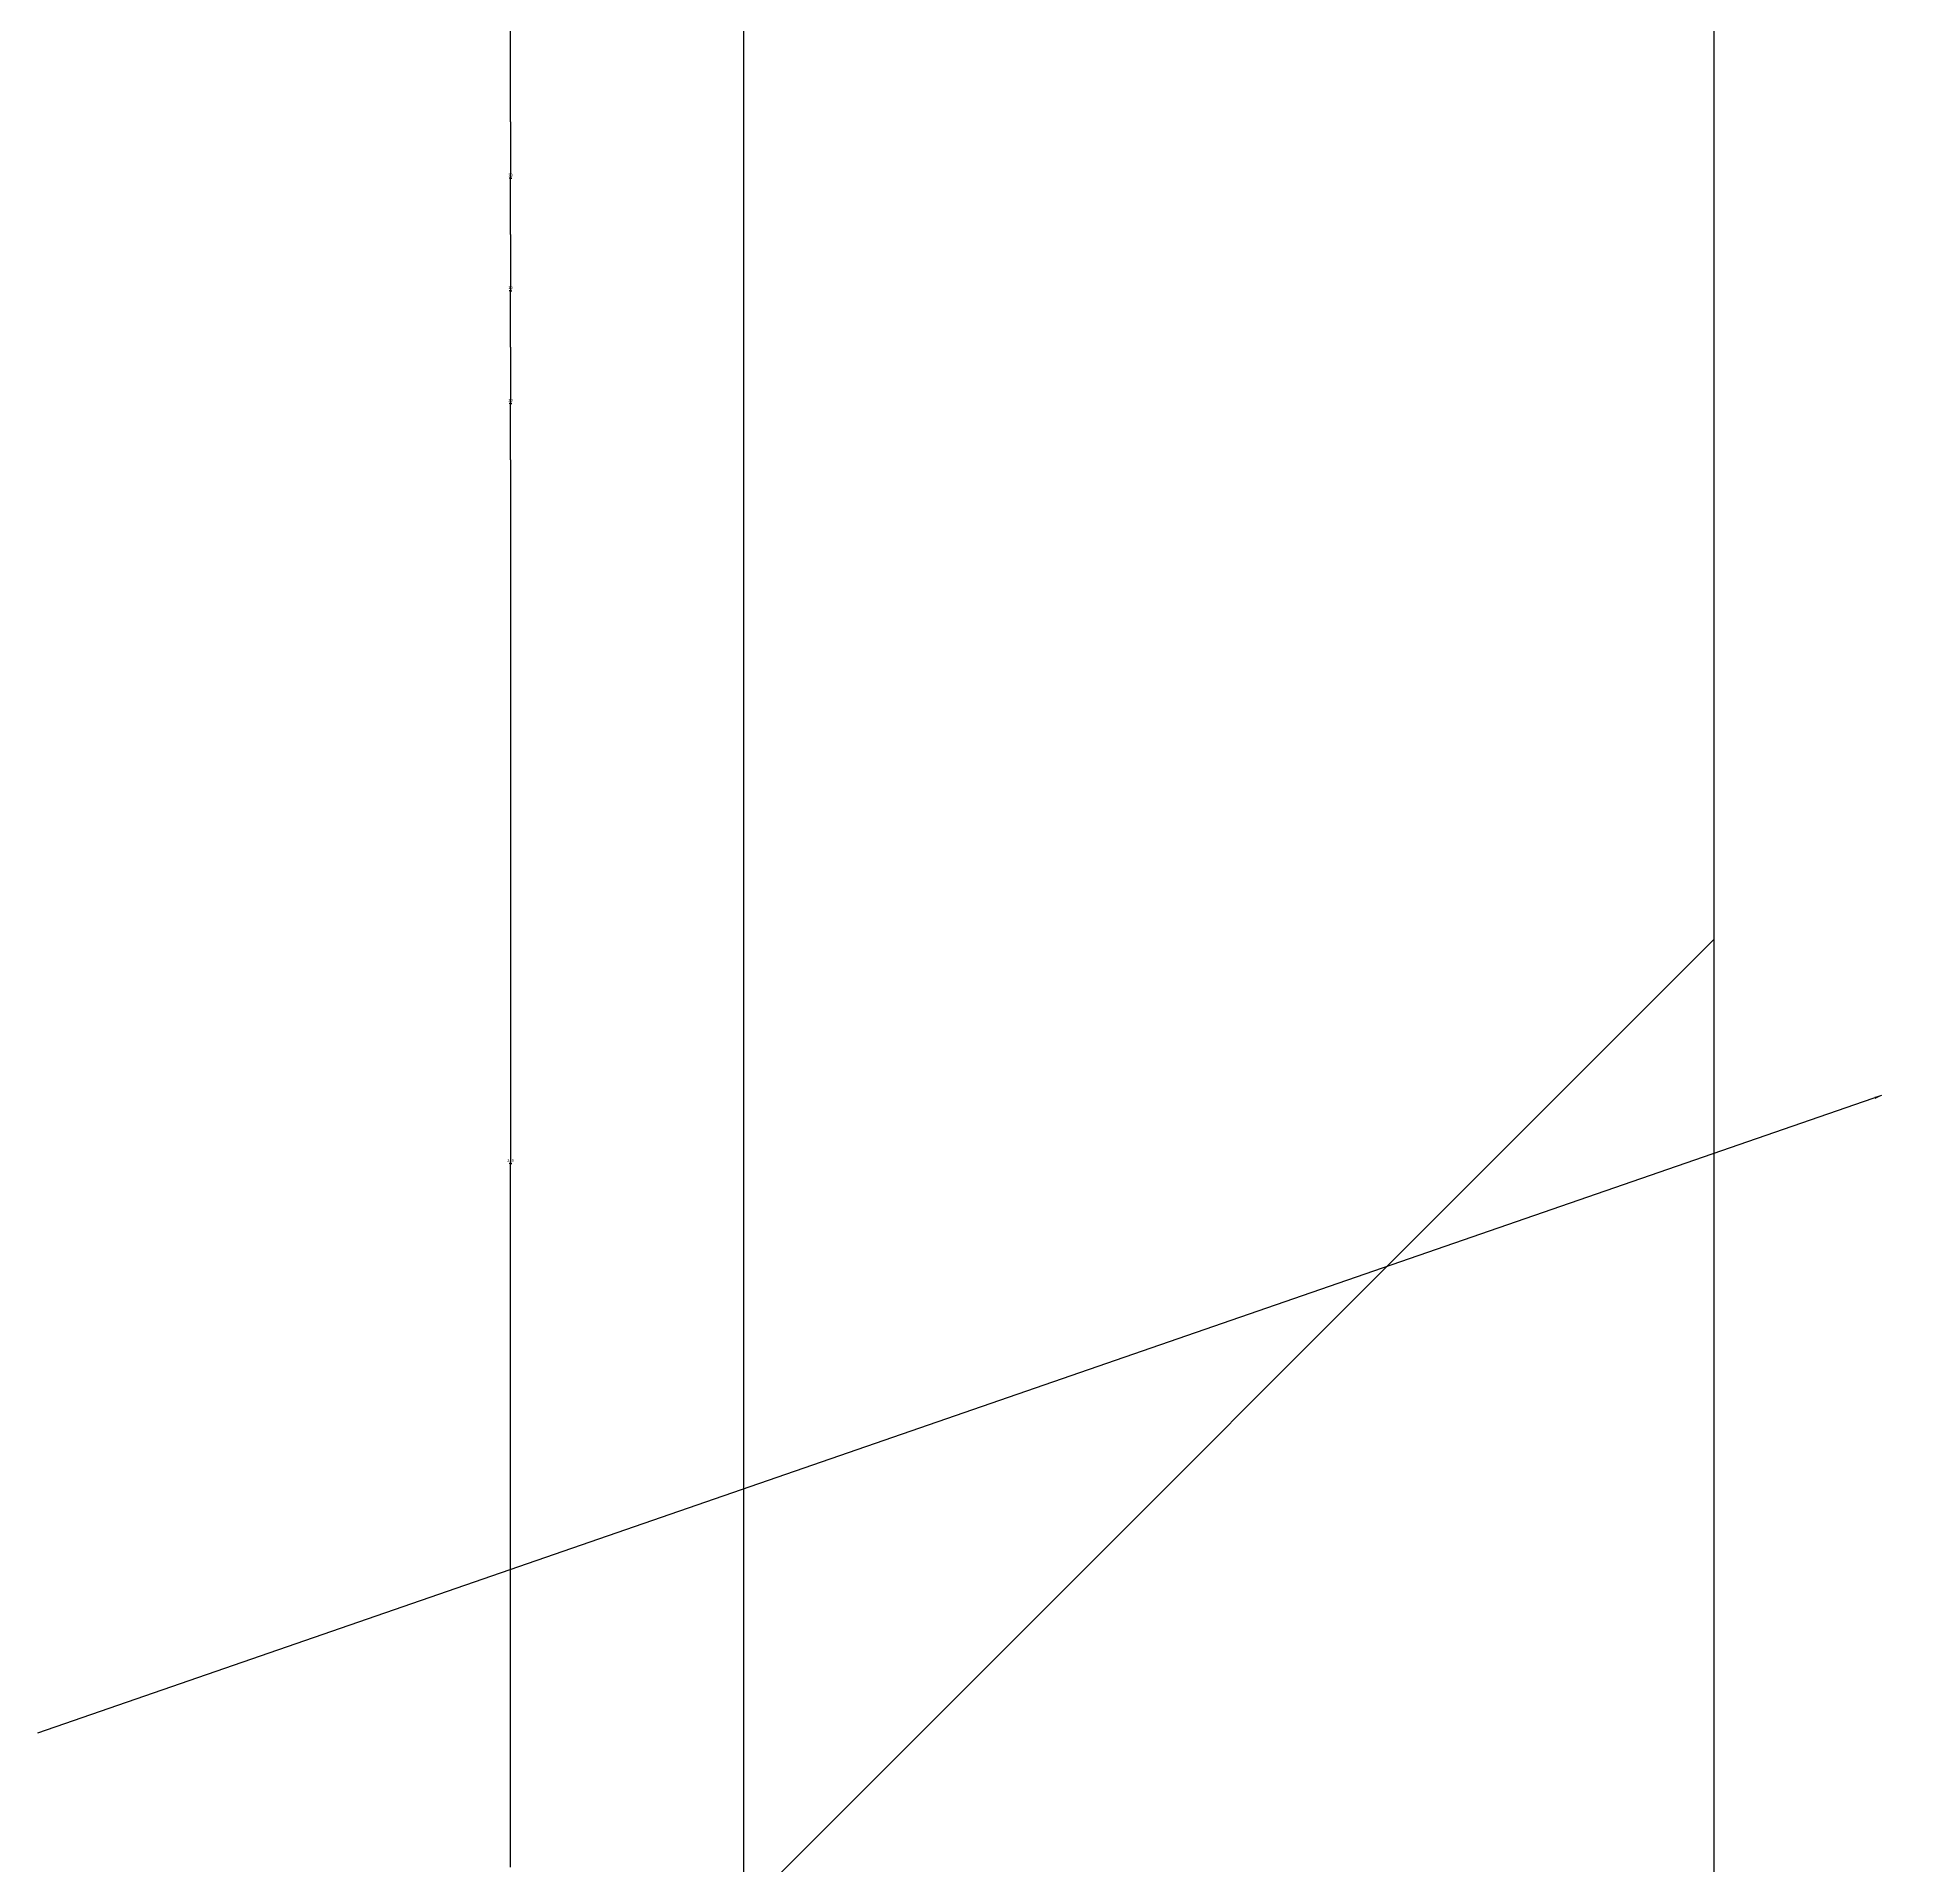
# Model space of a CAD drawing. Header units: metres. Extents: x 172 to 5375, y 420 to 6939.
# Drawn here: x 3669 to 4334, y 3935 to 4585 of the extents above; entities that cross this region are included whole.
import ezdxf

# ---------------------------------------------------------------- set-up
doc = ezdxf.new("R2010")
doc.units = ezdxf.units.M
for name, color, linetype in [('2', 2, 'Continuous'), ('BH', 3, 'Continuous'), ('DIM', 3, 'Continuous')]:
    doc.layers.add(name, color=color, linetype=linetype)
doc.dimstyles.get("Standard").update_dxf_attribs({"dimtxt": 2.5, "dimasz": 2.5, "dimexe": 1.25, "dimexo": 0.625, "dimtad": 1, "dimcen": 2.5, "dimazin": 3, "dimtfac": 1, "dimtmove": 0, "dimatfit": 3})

# ---------------------------------------------------------------- blocks, each defined once
blk = doc.blocks.new('*D49')
for p, q in [((3836.7, 4434.65), (3836.7, 4184.65)), ((3836.45, 4184.65), (3836.2, 4184.65)), ((3836.7, 3934.65), (3836.7, 4184.65)), ((3836.7, 4184.65), (3836.7, 4184.65)), ((3836.95, 4184.65), (3837.2, 4184.65))]:
    blk.add_line(p, q)
at = {"layer": 'Defpoints'}
for p in [(3836.7, 4434.65), (3836.7, 4184.65), (3836.7, 3934.65)]:
    blk.add_point(p, dxfattribs=at)
at = {"layer": 'DIM', "insert": (3836.7, 4185.775), "char_height": 1, "attachment_point": 5}
blk.add_mtext('250', dxfattribs=at)
blk = doc.blocks.new('*D57')
for p, q in [((3836.7, 4654.65), (3836.7, 4603.58)), ((3836.45, 4603.58), (3836.2, 4603.58)), ((3836.7, 4554.65), (3836.7, 4603.58)), ((3836.7, 4603.58), (3836.7, 4603.58)), ((3836.95, 4603.58), (3837.2, 4603.58))]:
    blk.add_line(p, q)
at = {"layer": 'Defpoints'}
for p in [(3836.7, 4654.65), (3836.7, 4603.58), (3836.7, 4554.65)]:
    blk.add_point(p, dxfattribs=at)
at = {"layer": 'DIM', "insert": (3836.7, 4604.705), "char_height": 1, "attachment_point": 5}
blk.add_mtext('50', dxfattribs=at)
blk = doc.blocks.new('*D58')
for p, q in [((3836.7, 4554.65), (3836.7, 4534.65)), ((3836.45, 4534.65), (3836.2, 4534.65)), ((3836.7, 4514.65), (3836.7, 4534.65)), ((3836.7, 4534.65), (3836.7, 4534.65)), ((3836.95, 4534.65), (3837.2, 4534.65))]:
    blk.add_line(p, q)
at = {"layer": 'Defpoints'}
for p in [(3836.7, 4554.65), (3836.7, 4534.65), (3836.7, 4514.65)]:
    blk.add_point(p, dxfattribs=at)
at = {"layer": 'DIM', "insert": (3836.7, 4535.775), "char_height": 1, "attachment_point": 5}
blk.add_mtext('20', dxfattribs=at)
blk = doc.blocks.new('*D59')
for p, q in [((3836.7, 4514.65), (3836.7, 4494.65)), ((3836.45, 4494.65), (3836.2, 4494.65)), ((3836.7, 4474.65), (3836.7, 4494.65)), ((3836.7, 4494.65), (3836.7, 4494.65)), ((3836.95, 4494.65), (3837.2, 4494.65))]:
    blk.add_line(p, q)
at = {"layer": 'Defpoints'}
for p in [(3836.7, 4514.65), (3836.7, 4494.65), (3836.7, 4474.65)]:
    blk.add_point(p, dxfattribs=at)
at = {"layer": 'DIM', "insert": (3836.7, 4495.775), "char_height": 1, "attachment_point": 5}
blk.add_mtext('20', dxfattribs=at)
blk = doc.blocks.new('*D60')
for p, q in [((3836.7, 4474.65), (3836.7, 4454.65)), ((3836.45, 4454.65), (3836.2, 4454.65)), ((3836.7, 4434.65), (3836.7, 4454.65)), ((3836.7, 4454.65), (3836.7, 4454.65)), ((3836.95, 4454.65), (3837.2, 4454.65))]:
    blk.add_line(p, q)
at = {"layer": 'Defpoints'}
for p in [(3836.7, 4474.65), (3836.7, 4454.65), (3836.7, 4434.65)]:
    blk.add_point(p, dxfattribs=at)
at = {"layer": 'DIM', "insert": (3836.7, 4455.775), "char_height": 1, "attachment_point": 5}
blk.add_mtext('20', dxfattribs=at)

msp = doc.modelspace()

# ---------------------------------------------------------------- hatches: boundary and pattern name
at = {"layer": 'BH'}
h = msp.add_hatch(dxfattribs=at)
h.set_pattern_fill('ANSI31', scale=1000)
h.paths.add_polyline_path([(4264.32, 6057.66), (3919.56, 6085.95), (3919.56, 3654.65), (4264.32, 3654.65)])
h = msp.add_hatch(dxfattribs=at)
h.set_pattern_fill('AR-CONC', scale=10)
h.paths.add_polyline_path([(4464.32, 5574.65), (4765.42, 5574.65), (4765.42, 5774.65), (4304.32, 5774.65), (4304.32, 6054.38), (4264.32, 6057.66), (4264.32, 5734.65), (4725.42, 5734.65), (4725.42, 5614.65), (4424.32, 5614.65), (4424.32, 4594.65), (4264.32, 4594.65), (4264.32, 3654.65), (4224.32, 3654.65), (4224.32, 3614.65), (4304.32, 3614.65), (4304.32, 3814.65), (4364.32, 3814.65), (4364.32, 4554.65), (4464.32, 4554.65)])

# ---------------------------------------------------------------- linework, layer by layer
at = {"layer": '2'}
msp.add_line((4264.32, 3654.65), (4264.32, 6057.66), dxfattribs=at)
at = {"layer": 'DIM'}
msp.add_line((3919.56, 3110.95), (3919.56, 6085.95), dxfattribs=at)

# ---------------------------------------------------------------- dimensions: what is measured, and where the dimension line sits
for base, p1, p2, text, picture, middle in [((3836.7, 4603.58), (3836.7, 4654.65), (3836.7, 4554.65), '50', '*D57', (3836.7, 4604.705)), ((3836.7, 4534.65), (3836.7, 4554.65), (3836.7, 4514.65), '20', '*D58', (3836.7, 4535.775)), ((3836.7, 4494.65), (3836.7, 4514.65), (3836.7, 4474.65), '20', '*D59', (3836.7, 4495.775)), ((3836.7, 4454.65), (3836.7, 4474.65), (3836.7, 4434.65), '20', '*D60', (3836.7, 4455.775)), ((3836.7, 4184.65), (3836.7, 4434.65), (3836.7, 3934.65), '250', '*D49', (3836.7, 4185.775))]:
    dim = msp.add_linear_dim(base=base, p1=p1, p2=p2, text=text, dimstyle='Standard', dxfattribs=at)
    dim.commit()
    dim.dimension.update_dxf_attribs({"geometry": picture, "text_midpoint": middle})

# ---------------------------------------------------------------- leaders
msp.add_leader([(4323.74, 4208.79), (3668.65, 3982.32)], dimstyle='Standard', dxfattribs=at)

doc.saveas('drawing.dxf')
